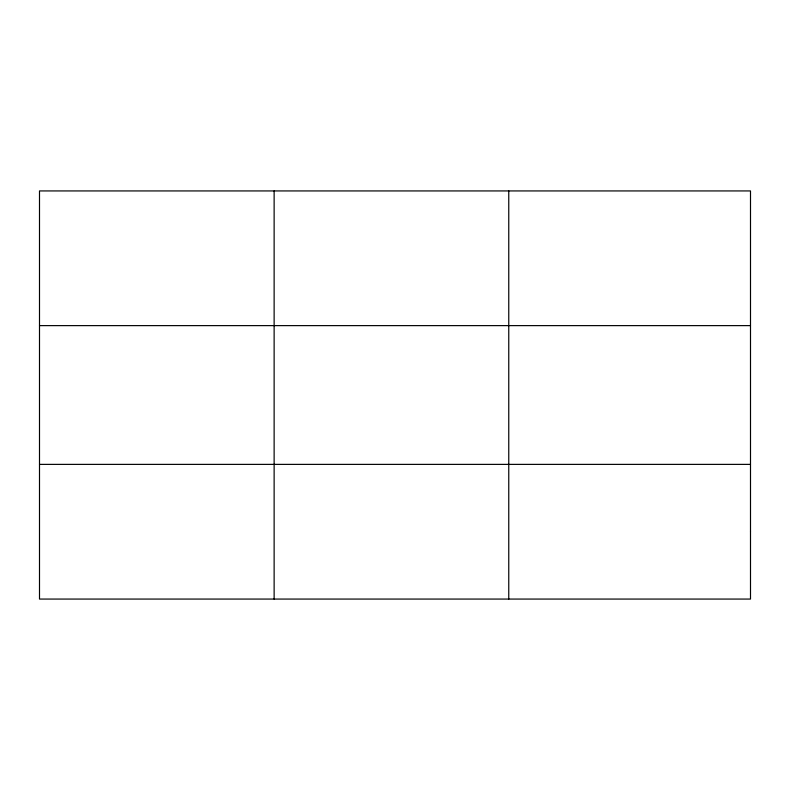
<?xml version="1.0" encoding="UTF-8"?>
<svg xmlns="http://www.w3.org/2000/svg" width="790" height="790" viewBox="0 0 790 790"><rect width="100%" height="100%" fill="white"/><g stroke="black" fill="none" stroke-linecap="round" stroke-linejoin="round"><path stroke-width="1.19" d="M274.13 190.933L274.13 599.067M508.76 190.933L508.76 599.067M39.5 325.618L750.5 325.618M39.5 464.382L750.5 464.382M750.5 531.729L750.5 599.067L39.5 599.067L39.5 190.933L750.5 190.933L750.5 531.729"/></g></svg>
